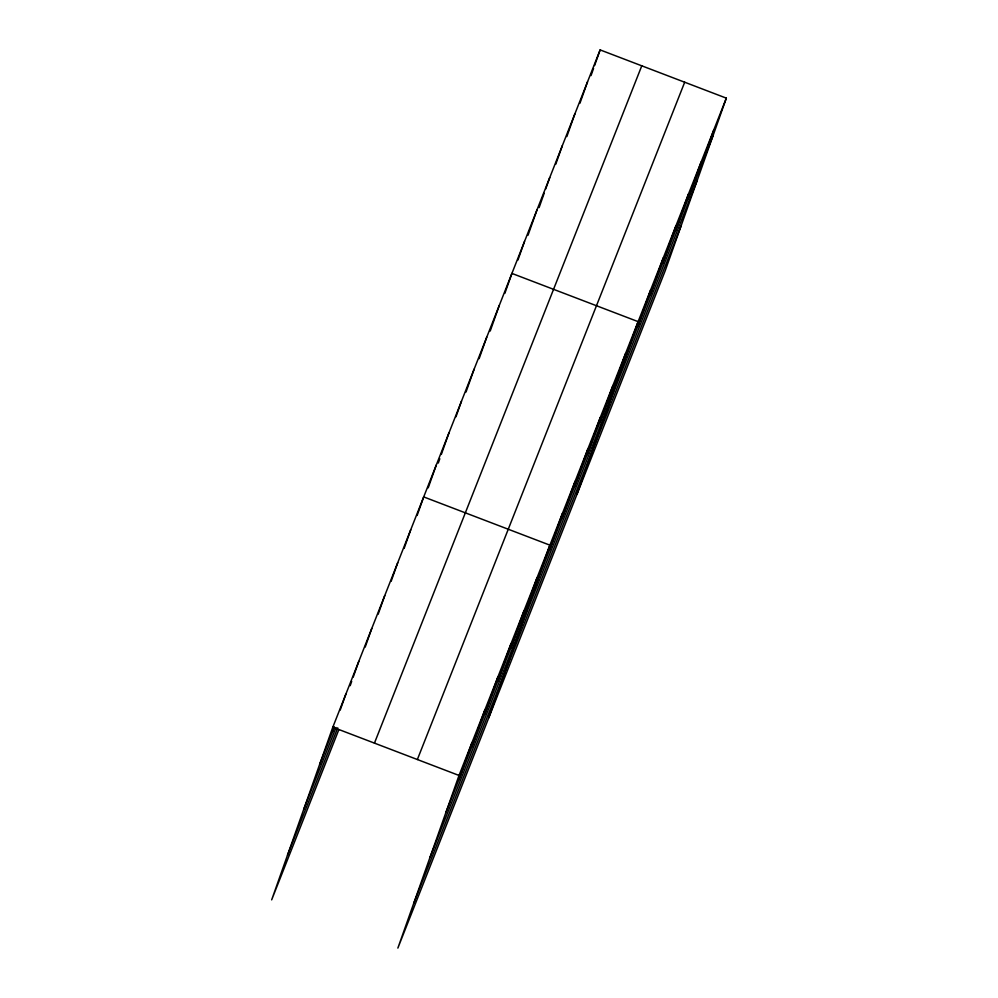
<?xml version="1.0" encoding="UTF-8"?>
<svg xmlns="http://www.w3.org/2000/svg" width="998" height="998" viewBox="0 0 998 998"><rect width="100%" height="100%" fill="white"/><g stroke="black" fill="none" stroke-linecap="round" stroke-linejoin="round"><path stroke-width="1.5" d="M726.332 98.141L459.018 775.446L397.865 948.1L665.192 270.795L726.332 98.141L600.135 49.9L332.808 727.205L271.668 899.859L338.846 729.65M332.658 731.409L334.168 727.13M340.231 710.002L345.795 694.309M350.186 685.663L351.708 681.385M353.217 677.106L358.781 661.412M365.193 647.066L371.755 628.515M378.18 614.169L384.741 595.619M391.154 581.273L397.728 562.71M404.14 548.376L410.714 529.813M417.127 515.467L423.701 496.917L549.898 545.158L488.758 717.812M428.217 487.822L436.301 464.993M438.284 463.035L439.806 458.743M441.316 454.464L448.9 433.057M455.949 416.827L461.5 401.134M466.016 392.039L474.112 369.198M479.127 358.681L486.712 337.274M490.218 331.024L499.312 305.338M504.838 293.387L511.912 273.415L638.121 321.643L576.981 494.309M517.95 260.029L524.511 241.479M528.017 235.241L537.124 209.555M539.107 207.584L544.159 193.313M545.681 189.034L549.723 177.619M555.749 164.246L562.323 145.696M566.839 136.589L574.923 113.76M579.95 103.231L587.523 81.836M591.028 75.586L593.561 68.45M594.571 65.594L600.135 49.9M458.855 779.65L471.992 742.549M471.842 746.754L484.978 709.64M484.828 713.857L497.965 676.744M497.815 680.96L510.951 643.847M510.789 648.051L523.938 610.951M523.775 615.155L536.912 578.054M549.362 550.335L562.498 513.234M561.961 518.399L575.11 481.298M574.574 486.475L587.71 449.362M587.173 454.539L600.309 417.438M599.773 422.616L612.909 385.502M612.373 390.68L625.521 353.579M637.585 326.82L650.721 289.719M650.185 294.897L663.321 257.783M662.784 262.961L675.92 225.86M675.384 231.037L688.533 193.924M687.984 199.101L701.132 162M700.596 167.177L713.732 130.064M319.672 764.306L334.342 727.118M303.829 809.041L336.002 727.517M287.511 855.124L337.748 727.829M374.45 743.123L641.776 65.818M417.364 759.528L684.69 82.223M445.869 812.547L713.196 135.241M430.038 857.282L697.353 179.977M413.708 903.365L681.035 226.059M332.808 727.205L459.018 775.446"/></g></svg>
